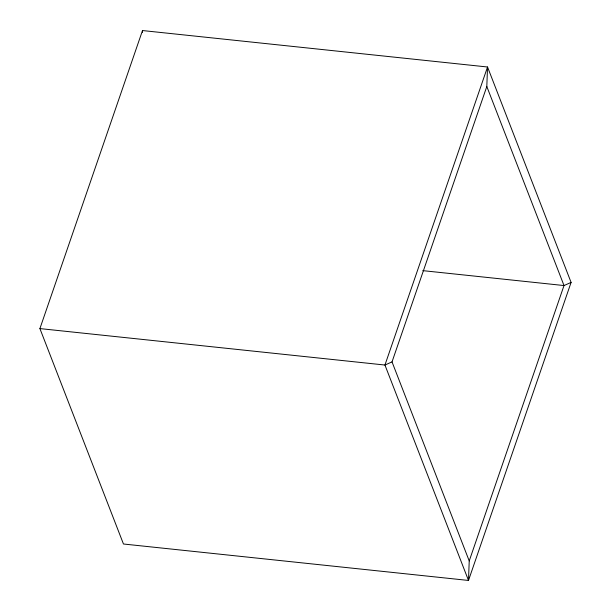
<?xml version="1.0" encoding="UTF-8"?>
<svg xmlns="http://www.w3.org/2000/svg" width="611" height="611" viewBox="0 0 611 611"><rect width="100%" height="100%" fill="white"/><g stroke="black" fill="none" stroke-linecap="round" stroke-linejoin="round"><path stroke-width="0.92" d="M142.432 32.406L142.5 30.55L487.54 66.996L571.094 282.412L468.5 580.45L123.46 544.004L39.906 328.588L142.5 30.55M469.225 560.936L468.5 580.45L384.945 365.034L487.54 66.996L486.814 86.51L392.025 361.895L469.225 560.936L564.014 285.551L486.814 86.51M392.025 361.895L384.945 365.034L39.906 328.588M571.094 282.412L564.014 285.551L422.781 270.635"/></g></svg>
